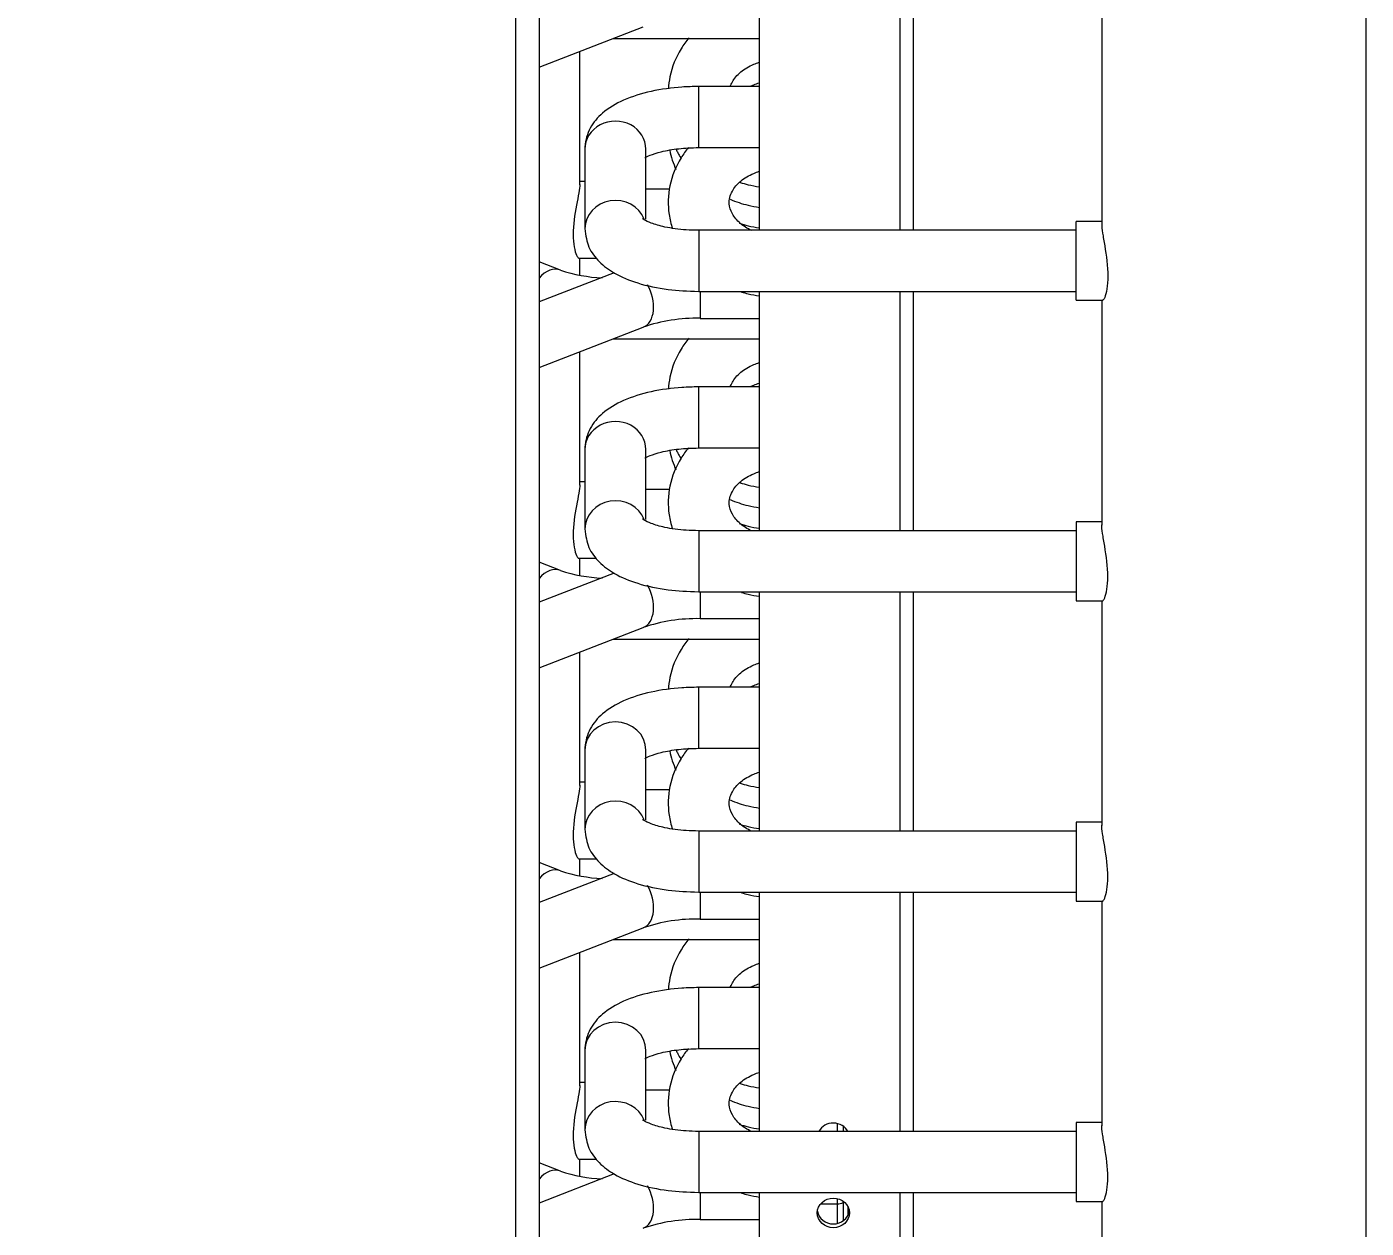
# Model space of a CAD drawing. Header units: millimetres. Extents: x 113490 to 142599, y -20467 to 115.
# Drawn here: x 137139.7 to 137348.7, y -6908.9 to -6721.5 of the extents above; entities that cross this region are included whole.
import ezdxf

# ---------------------------------------------------------------- set-up
doc = ezdxf.new("R2010")
doc.units = ezdxf.units.MM
doc.layers.add('DV2_0', color=7, linetype='Continuous')
doc.styles.get("Standard").update_dxf_attribs({"font": 'msyh.ttf'})
doc.dimstyles.new('ISO-25', dxfattribs={"dimtxt": 2.5, "dimasz": 2.5, "dimexe": 1.25, "dimexo": 0.625, "dimtad": 1, "dimtxsty": 'Standard', "dimcen": 2.5, "dimadec": 0, "dimazin": 0, "dimtfac": 1, "dimtmove": 0, "dimatfit": 3, "dimfxl": 1, "dimarcsym": 0})

# ---------------------------------------------------------------- blocks, each defined once
blk = doc.blocks.new('*D17')
at = {"color": 0, "lineweight": -2}
for p, q in [((137147.04, -5770.18), (136598.76, -5770.18)), ((136628.76, -5830.18), (136628.76, -8268.97)), ((137099.03, -8328.97), (136598.76, -8328.97))]:
    blk.add_line(p, q, dxfattribs=at)
at = {"color": 0}
for points in [[(136618.76, -5830.18), (136638.76, -5830.18), (136628.76, -5770.18)], [(136618.76, -8268.97), (136638.76, -8268.97), (136628.76, -8328.97)]]:
    blk.add_solid(points, dxfattribs=at)
at = {"layer": 'Defpoints', "color": 0}
for p in [(137148.04, -5770.18), (136628.76, -8328.97), (137100.03, -8328.97)]:
    blk.add_point(p, dxfattribs=at)
at = {"color": 0, "insert": (136582.93, -7049.57), "char_height": 50, "attachment_point": 5, "rotation": 90}
blk.add_mtext('2560', dxfattribs=at)

msp = doc.modelspace()

# ---------------------------------------------------------------- linework, layer by layer
at = {"layer": 'DV2_0', "color": 7, "linetype": 'Continuous', "lineweight": 20}
for p, q in [((137216.03, -7287.37), (137216.03, -6239.37)), ((137275.94, -6753.29), (137275.94, -6715.97)), ((137244.54, -6740.38), (137244.54, -6730.86)), ((137244.54, -6753.29), (137244.54, -6762.81)), ((137244.75, -6762.81), (137244.75, -6767.01)), ((137275.94, -6800.14), (137275.94, -6762.81)), ((137244.54, -6787.23), (137244.54, -6777.71)), ((137244.54, -6800.14), (137244.54, -6809.66)), ((137244.75, -6809.66), (137244.75, -6813.86)), ((137275.94, -6846.99), (137275.94, -6809.66)), ((137244.54, -6834.08), (137244.54, -6824.56)), ((137244.54, -6846.99), (137244.54, -6856.51)), ((137244.75, -6856.45), (137244.75, -6860.71)), ((137275.94, -6893.84), (137275.94, -6856.51)), ((137244.54, -6880.93), (137244.54, -6871.41)), ((137266.16, -6892.61), (137266.16, -6893.84)), ((137267.06, -6893.01), (137267.06, -6893.84)), ((137244.54, -6893.84), (137244.54, -6903.36)), ((137244.75, -6903.36), (137244.75, -6907.56)), ((137275.94, -6940.69), (137275.94, -6903.36)), ((137266.16, -6904.32), (137266.16, -6905.15)), ((137266.16, -6905.15), (137266.16, -6908.21)), ((137267.06, -6904.73), (137267.06, -6904.91)), ((137267.06, -6904.86), (137267.06, -6907.8)), ((137267.8, -6905.57), (137267.8, -6906.96))]:
    msp.add_line(p, q, dxfattribs=at)
at = {"layer": 'DV2_0', "color": 7, "linetype": 'Continuous', "lineweight": 15}
for p, q in [((137219.63, -6239.37), (137219.63, -7287.37)), ((137348.67, -7165.92), (137348.67, -6394.85)), ((137254.04, -6753.29), (137254.04, -6715.97)), ((137278.04, -6753.29), (137278.04, -6715.97)), ((137307.41, -6717.37), (137307.41, -6752.45)), ((137219.63, -6727.82), (137235.86, -6721.55)), ((137231.14, -6723.37), (137254.04, -6723.37)), ((137225.99, -6746.2), (137225.99, -6725.36)), ((137254.04, -6730.86), (137244.54, -6730.86)), ((137226.78, -6740.65), (137226.78, -6753.03)), ((137236.3, -6751.55), (137236.3, -6740.65)), ((137244.54, -6740.38), (137254.04, -6740.38)), ((137226.78, -6745.69), (137225.99, -6745.69)), ((137240.03, -6746.89), (137236.3, -6746.89)), ((137303.41, -6753.29), (137244.54, -6753.29)), ((137303.41, -6764.21), (137303.41, -6751.89)), ((137307.41, -6751.89), (137303.41, -6751.89)), ((137222.98, -6759.49), (137219.63, -6758.19)), ((137225.81, -6757.61), (137228.54, -6757.61)), ((137225.99, -6760.25), (137225.99, -6757.61)), ((137231.35, -6759.93), (137219.63, -6764.46)), ((137244.54, -6762.81), (137303.41, -6762.81)), ((137254.04, -6800.14), (137254.04, -6762.81)), ((137278.04, -6800.14), (137278.04, -6762.81)), ((137303.41, -6764.21), (137307.56, -6764.21)), ((137307.41, -6764.21), (137307.41, -6799.3)), ((137244.75, -6767.02), (137254.04, -6767.02)), ((137219.63, -6774.67), (137235.86, -6768.39)), ((137231.14, -6770.22), (137254.04, -6770.22)), ((137225.99, -6793.05), (137225.99, -6772.21)), ((137254.04, -6777.71), (137244.54, -6777.71)), ((137226.78, -6787.5), (137226.78, -6799.87)), ((137236.3, -6798.4), (137236.3, -6787.5)), ((137244.54, -6787.23), (137254.04, -6787.23)), ((137226.78, -6792.53), (137225.99, -6792.53)), ((137240.03, -6793.73), (137236.3, -6793.73)), ((137303.41, -6798.74), (137303.41, -6811.06)), ((137307.41, -6798.74), (137303.41, -6798.74)), ((137303.41, -6800.14), (137244.54, -6800.14)), ((137222.98, -6806.34), (137219.63, -6805.04)), ((137225.81, -6804.45), (137228.54, -6804.45)), ((137225.99, -6807.1), (137225.99, -6804.45)), ((137231.35, -6806.78), (137219.63, -6811.31)), ((137244.54, -6809.66), (137303.41, -6809.66)), ((137254.04, -6846.99), (137254.04, -6809.66)), ((137278.04, -6846.99), (137278.04, -6809.66)), ((137303.41, -6811.06), (137307.56, -6811.06)), ((137307.41, -6811.06), (137307.41, -6846.15)), ((137244.75, -6813.86), (137254.04, -6813.86)), ((137219.63, -6821.52), (137235.86, -6815.24)), ((137231.14, -6817.07), (137254.04, -6817.07)), ((137225.99, -6839.9), (137225.99, -6819.06)), ((137254.04, -6824.56), (137244.54, -6824.56)), ((137226.78, -6834.35), (137226.78, -6846.72)), ((137236.3, -6845.24), (137236.3, -6834.35)), ((137244.54, -6834.08), (137254.04, -6834.08)), ((137226.78, -6839.38), (137225.99, -6839.38)), ((137240.03, -6840.58), (137236.3, -6840.58)), ((137303.41, -6846.99), (137244.54, -6846.99)), ((137303.41, -6845.59), (137303.41, -6857.91)), ((137307.41, -6845.59), (137303.41, -6845.59)), ((137225.81, -6851.3), (137228.54, -6851.3)), ((137225.99, -6853.95), (137225.99, -6851.3)), ((137222.98, -6853.18), (137219.63, -6851.89)), ((137231.35, -6853.63), (137219.63, -6858.16)), ((137244.54, -6856.51), (137303.41, -6856.51)), ((137254.04, -6893.84), (137254.04, -6856.51)), ((137278.04, -6893.84), (137278.04, -6856.51)), ((137303.41, -6857.91), (137307.56, -6857.91)), ((137307.41, -6857.91), (137307.41, -6892.99)), ((137244.75, -6860.71), (137254.04, -6860.71)), ((137219.63, -6868.37), (137235.86, -6862.09)), ((137231.14, -6863.91), (137254.04, -6863.91)), ((137225.99, -6886.75), (137225.99, -6865.91)), ((137254.04, -6871.41), (137244.54, -6871.41)), ((137226.78, -6881.2), (137226.78, -6893.57)), ((137236.3, -6892.09), (137236.3, -6881.2)), ((137244.54, -6880.93), (137254.04, -6880.93)), ((137226.78, -6886.23), (137225.99, -6886.23)), ((137240.03, -6887.43), (137236.3, -6887.43)), ((137303.41, -6892.44), (137303.41, -6904.76)), ((137307.41, -6892.44), (137303.41, -6892.44)), ((137303.41, -6893.84), (137244.54, -6893.84)), ((137222.98, -6900.03), (137219.63, -6898.73)), ((137225.81, -6898.15), (137228.54, -6898.15)), ((137225.99, -6900.79), (137225.99, -6898.15)), ((137231.35, -6900.48), (137219.63, -6905.01)), ((137244.54, -6903.36), (137303.41, -6903.36)), ((137254.04, -6940.69), (137254.04, -6903.36)), ((137278.04, -6940.69), (137278.04, -6903.36)), ((137263.55, -6905.15), (137266.16, -6905.15)), ((137267.06, -6904.91), (137267.2, -6904.83)), ((137303.41, -6904.76), (137307.56, -6904.76)), ((137307.41, -6904.76), (137307.41, -6939.84)), ((137244.75, -6907.56), (137254.04, -6907.56))]:
    msp.add_line(p, q, dxfattribs=at)
for centre, radius, start, end in [((137230.33, -6737.9), 22.81, 251.2224, 267.8715), ((137244.23, -6792.99), 25.98, 88.8459, 108.784), ((137230.33, -6784.74), 22.81, 251.2224, 267.8715), ((137244.23, -6839.84), 25.98, 88.8459, 108.784), ((137230.33, -6831.59), 22.81, 251.2224, 267.8715), ((137244.23, -6886.69), 25.98, 88.8459, 108.784), ((137230.33, -6878.44), 22.81, 251.2224, 267.8715), ((137266.16, -6903.35), 1.8, 270, 300), ((137244.23, -6933.54), 25.98, 88.8459, 108.784)]:
    msp.add_arc(centre, radius, start, end, dxfattribs=at)
at = {"layer": 'DV2_0', "color": 7, "linetype": 'Continuous', "lineweight": 20}
for centre, major_axis, ratio, start_param, end_param in [((137231.54, -6740.65), (4.76, 0), 0.922201, 0, 3.141593), ((137231.54, -6753.03), (4.76, 0), 0.922201, 0.343904, 3.142373), ((137221.27, -6763.93), (1.72, 4.44), 0.652095, 0.002274, 1.044332), ((137234.14, -6763.95), (-1.72, 4.44), 0.652095, 3.141593, 4.956923), ((137231.54, -6787.5), (4.76, 0), 0.922201, 0, 3.141593), ((137231.54, -6799.87), (4.76, 0), 0.922201, 0.343904, 3.142373), ((137221.27, -6810.78), (1.72, 4.44), 0.652095, 0.002274, 1.044332), ((137234.14, -6810.8), (-1.72, 4.44), 0.652095, 3.141593, 4.956923), ((137231.54, -6834.35), (-4.76, 0), 0.922201, 3.141593, 6.283185), ((137231.54, -6846.72), (4.76, 0), 0.922201, 0.343904, 3.142373), ((137221.27, -6857.62), (1.72, 4.44), 0.652095, 0.002274, 1.044332), ((137234.14, -6857.65), (-1.72, 4.44), 0.652095, 3.141593, 4.956923), ((137231.54, -6881.2), (-4.76, 0), 0.922201, 3.141593, 6.283185), ((137231.54, -6893.57), (4.76, 0), 0.922201, 0.343904, 3.142373), ((137221.27, -6904.47), (1.72, 4.44), 0.652095, 0.002274, 1.044332), ((137234.14, -6904.5), (-1.72, 4.44), 0.652095, 3.141593, 4.956923)]:
    msp.add_ellipse(centre, major_axis=major_axis, ratio=ratio, start_param=start_param, end_param=end_param, dxfattribs=at)
at = {"layer": 'DV2_0', "color": 7, "linetype": 'Continuous', "lineweight": 15}
for centre, start_param, end_param in [((137265.54, -6894.84), 3.574225, 5.832848), ((137265.54, -6905.97), 0.126135, 3.015458)]:
    msp.add_ellipse(centre, major_axis=(-2.5, 0), ratio=0.922201, start_param=start_param, end_param=end_param, dxfattribs=at)
msp.add_ellipse((137265.54, -6906.55), major_axis=(-2.5, 0), ratio=0.922201, dxfattribs=at)
for points, knots in [([(137243.03, -6723.26), (137242.57, -6723.8), (137241.22, -6725.67), (137240.12, -6728.4), (137239.83, -6730.58), (137239.8, -6731.22)], [0.3069174, 0.3069174, 0.3069174, 0.3069174, 0.3494831, 0.4459674, 0.4853251, 0.4853251, 0.4853251, 0.4853251]), ([(137249.46, -6730.88), (137249.53, -6730.64), (137249.86, -6729.89), (137250.92, -6728.59), (137252.57, -6727.58), (137253.68, -6727.16), (137253.98, -6727.07)], [0.5784462, 0.5784462, 0.5784462, 0.5784462, 0.6319137, 0.7415815, 0.8416159, 0.877433, 0.877433, 0.877433, 0.877433]), ([(137252.6, -6730.83), (137252.77, -6730.75), (137253.21, -6730.54), (137253.68, -6730.37), (137253.98, -6730.27)], [0.81940406, 0.81940406, 0.81940406, 0.81940406, 0.84161594, 0.87743298, 0.87743298, 0.87743298, 0.87743298]), ([(137244.54, -6730.86), (137243.58, -6730.88), (137241.19, -6730.94), (137236.94, -6731.53), (137232.76, -6732.84), (137229.61, -6734.71), (137227.48, -6737.17), (137226.8, -6739.41), (137226.78, -6740.5), (137226.78, -6740.65)], [0, 0, 0, 0, 0.101387, 0.296206, 0.497747, 0.688376, 0.837063, 0.980889, 1, 1, 1, 1]), ([(137236.14, -6741.96), (137236.34, -6741.85), (137237, -6741.53), (137238.73, -6740.97), (137241.43, -6740.49), (137243.38, -6740.42), (137244.54, -6740.38)], [0.4017403, 0.4017403, 0.4017403, 0.4017403, 0.5031522, 0.6482988, 0.8218399, 1, 1, 1, 1]), ([(137242.95, -6740.36), (137242.53, -6740.88), (137241.2, -6742.72), (137239.78, -6746.23), (137239.67, -6750.1), (137240.2, -6752.3), (137240.44, -6753.01)], [0.3092504, 0.3092504, 0.3092504, 0.3092504, 0.3494831, 0.4459674, 0.5389954, 0.5853099, 0.5853099, 0.5853099, 0.5853099]), ([(137241.01, -6740.65), (137241.1, -6740.83), (137241.32, -6741.28), (137241.57, -6741.73), (137241.73, -6741.99)], [0.61722618, 0.61722618, 0.61722618, 0.61722618, 0.62957248, 0.64819209, 0.64819209, 0.64819209, 0.64819209]), ([(137252.77, -6753.32), (137252.1, -6753), (137250.84, -6752.18), (137249.61, -6750.65), (137249.16, -6749.01), (137249.48, -6747.38), (137250.92, -6745.61), (137252.57, -6744.59), (137253.68, -6744.18), (137253.98, -6744.08)], [0.1731502, 0.1731502, 0.1731502, 0.1731502, 0.2625505, 0.3669927, 0.4836914, 0.6319137, 0.7415815, 0.8416159, 0.877433, 0.877433, 0.877433, 0.877433]), ([(137225.99, -6746.15), (137225.99, -6746.76), (137225.74, -6747.96), (137225.2, -6750.82), (137224.94, -6752.49), (137224.94, -6753.95)], [0.75, 0.75, 0.75, 0.75, 0.875, 0.875, 1, 1, 1, 1]), ([(137250.98, -6745.82), (137251.4, -6745.96), (137252.41, -6746.24), (137253.41, -6746.42), (137254.02, -6746.51)], [0.88043186, 0.88043186, 0.88043186, 0.88043186, 0.90550173, 0.94079577, 0.94079577, 0.94079577, 0.94079577]), ([(137249.43, -6748.45), (137250.35, -6748.83), (137251.88, -6749.35), (137253.41, -6749.63), (137254.02, -6749.71)], [0.8490829, 0.8490829, 0.8490829, 0.8490829, 0.90550173, 0.94079577, 0.94079577, 0.94079577, 0.94079577]), ([(137226.78, -6753.03), (137226.91, -6754.12), (137227.18, -6755.95), (137229, -6758.36), (137231.5, -6760.18), (137235.01, -6761.64), (137239.63, -6762.63), (137242.77, -6762.76), (137244.54, -6762.81)], [0, 0, 0, 0, 0.140236, 0.276901, 0.426209, 0.609858, 0.812983, 1, 1, 1, 1]), ([(137244.54, -6753.29), (137243.82, -6753.28), (137242.09, -6753.24), (137239.32, -6752.86), (137237.11, -6752.21), (137235.98, -6751.65), (137235.77, -6751.46), (137235.77, -6751.47)], [0, 0, 0, 0, 0.110607, 0.3123185, 0.4783978, 0.6148656, 0.7250081, 0.7250081, 0.7250081, 0.7250081]), ([(137250.86, -6752.19), (137251.32, -6752.34), (137252.37, -6752.64), (137253.41, -6752.83), (137254.02, -6752.91)], [0.8780246, 0.8780246, 0.8780246, 0.8780246, 0.90550173, 0.94079577, 0.94079577, 0.94079577, 0.94079577]), ([(137307.41, -6752.37), (137307.41, -6752.68), (137307.46, -6753.15), (137307.63, -6754.29), (137307.75, -6754.98), (137308.12, -6757.21), (137308.35, -6758.94), (137308.35, -6761.93), (137308.12, -6763.15), (137307.75, -6764.06), (137307.64, -6764.21), (137307.55, -6764.21)], [0.5000642, 0.5000642, 0.5000642, 0.5000642, 0.5625, 0.5625, 0.625, 0.625, 0.75, 0.75, 0.875, 0.875, 0.9373302, 0.9373302, 0.9373302, 0.9373302]), ([(137224.94, -6753.95), (137224.94, -6755.42), (137225.2, -6756.58), (137225.61, -6757.45), (137225.73, -6757.6), (137225.83, -6757.6)], [0, 0, 0, 0, 0.125, 0.125, 0.1870962, 0.1870962, 0.1870962, 0.1870962]), ([(137251.23, -6762.92), (137251.57, -6763.02), (137252.49, -6763.27), (137253.41, -6763.44), (137254.02, -6763.52)], [0.8855521, 0.8855521, 0.8855521, 0.8855521, 0.90550173, 0.94079577, 0.94079577, 0.94079577, 0.94079577]), ([(137243.03, -6770.11), (137242.57, -6770.65), (137241.22, -6772.51), (137240.12, -6775.24), (137239.83, -6777.43), (137239.8, -6778.06)], [0.3069174, 0.3069174, 0.3069174, 0.3069174, 0.3494831, 0.4459674, 0.4853251, 0.4853251, 0.4853251, 0.4853251]), ([(137249.46, -6777.73), (137249.53, -6777.49), (137249.86, -6776.74), (137250.92, -6775.44), (137252.57, -6774.42), (137253.68, -6774.01), (137253.98, -6773.92)], [0.5784462, 0.5784462, 0.5784462, 0.5784462, 0.6319137, 0.7415815, 0.8416159, 0.877433, 0.877433, 0.877433, 0.877433]), ([(137244.54, -6777.71), (137243.58, -6777.73), (137241.19, -6777.78), (137236.94, -6778.38), (137232.76, -6779.69), (137229.61, -6781.56), (137227.48, -6784.02), (137226.8, -6786.26), (137226.78, -6787.35), (137226.78, -6787.5)], [0, 0, 0, 0, 0.101387, 0.296206, 0.497747, 0.688376, 0.837063, 0.980889, 1, 1, 1, 1]), ([(137252.6, -6777.67), (137252.77, -6777.59), (137253.21, -6777.39), (137253.68, -6777.22), (137253.98, -6777.12)], [0.81940406, 0.81940406, 0.81940406, 0.81940406, 0.84161594, 0.87743298, 0.87743298, 0.87743298, 0.87743298]), ([(137236.14, -6788.81), (137236.34, -6788.7), (137237, -6788.37), (137238.73, -6787.82), (137241.43, -6787.33), (137243.38, -6787.27), (137244.54, -6787.23)], [0.4017403, 0.4017403, 0.4017403, 0.4017403, 0.5031522, 0.6482988, 0.8218399, 1, 1, 1, 1]), ([(137242.95, -6787.21), (137242.53, -6787.73), (137241.2, -6789.56), (137239.78, -6793.08), (137239.67, -6796.94), (137240.2, -6799.14), (137240.44, -6799.86)], [0.3092504, 0.3092504, 0.3092504, 0.3092504, 0.3494831, 0.4459674, 0.5389954, 0.5853099, 0.5853099, 0.5853099, 0.5853099]), ([(137241.01, -6787.49), (137241.1, -6787.68), (137241.32, -6788.13), (137241.57, -6788.57), (137241.73, -6788.84)], [0.61722618, 0.61722618, 0.61722618, 0.61722618, 0.62957248, 0.64819209, 0.64819209, 0.64819209, 0.64819209]), ([(137252.77, -6800.17), (137252.1, -6799.85), (137250.84, -6799.03), (137249.61, -6797.5), (137249.16, -6795.86), (137249.48, -6794.23), (137250.92, -6792.45), (137252.57, -6791.44), (137253.68, -6791.03), (137253.98, -6790.93)], [0.1731502, 0.1731502, 0.1731502, 0.1731502, 0.2625505, 0.3669927, 0.4836914, 0.6319137, 0.7415815, 0.8416159, 0.877433, 0.877433, 0.877433, 0.877433]), ([(137225.99, -6793), (137225.99, -6793.61), (137225.74, -6794.81), (137225.2, -6797.67), (137224.94, -6799.33), (137224.94, -6800.8)], [0.75, 0.75, 0.75, 0.75, 0.875, 0.875, 1, 1, 1, 1]), ([(137250.98, -6792.67), (137251.4, -6792.8), (137252.41, -6793.09), (137253.41, -6793.27), (137254.02, -6793.36)], [0.88043186, 0.88043186, 0.88043186, 0.88043186, 0.90550173, 0.94079577, 0.94079577, 0.94079577, 0.94079577]), ([(137249.43, -6795.29), (137250.35, -6795.68), (137251.88, -6796.2), (137253.41, -6796.47), (137254.02, -6796.56)], [0.8490829, 0.8490829, 0.8490829, 0.8490829, 0.90550173, 0.94079577, 0.94079577, 0.94079577, 0.94079577]), ([(137244.54, -6800.14), (137243.82, -6800.13), (137242.09, -6800.09), (137239.32, -6799.71), (137237.11, -6799.06), (137235.98, -6798.5), (137235.77, -6798.31), (137235.77, -6798.32)], [0, 0, 0, 0, 0.110607, 0.3123185, 0.4783978, 0.6148656, 0.7250081, 0.7250081, 0.7250081, 0.7250081]), ([(137250.86, -6799.04), (137251.32, -6799.19), (137252.37, -6799.49), (137253.41, -6799.68), (137254.02, -6799.76)], [0.8780246, 0.8780246, 0.8780246, 0.8780246, 0.90550173, 0.94079577, 0.94079577, 0.94079577, 0.94079577]), ([(137307.55, -6811.06), (137307.64, -6811.06), (137307.75, -6810.9), (137308.12, -6810), (137308.35, -6808.78), (137308.35, -6805.8), (137308.12, -6804.06), (137307.75, -6801.83), (137307.63, -6801.14), (137307.46, -6800), (137307.41, -6799.53), (137307.41, -6799.22), (137307.41, -6799.22), (137307.41, -6799.22)], [0.0626912, 0.0626912, 0.0626912, 0.0626912, 0.125, 0.125, 0.25, 0.25, 0.375, 0.375, 0.4375, 0.4375, 0.5, 0.5, 0.5000642, 0.5000642, 0.5000642, 0.5000642]), ([(137224.94, -6800.8), (137224.94, -6802.26), (137225.2, -6803.43), (137225.61, -6804.3), (137225.73, -6804.45), (137225.83, -6804.45)], [0, 0, 0, 0, 0.125, 0.125, 0.1870962, 0.1870962, 0.1870962, 0.1870962]), ([(137226.78, -6799.87), (137226.91, -6800.96), (137227.18, -6802.79), (137229, -6805.21), (137231.5, -6807.03), (137235.01, -6808.49), (137239.63, -6809.48), (137242.77, -6809.61), (137244.54, -6809.66)], [0, 0, 0, 0, 0.140236, 0.276901, 0.426209, 0.609858, 0.812983, 1, 1, 1, 1]), ([(137251.23, -6809.77), (137251.57, -6809.87), (137252.49, -6810.12), (137253.41, -6810.29), (137254.02, -6810.37)], [0.8855521, 0.8855521, 0.8855521, 0.8855521, 0.90550173, 0.94079577, 0.94079577, 0.94079577, 0.94079577]), ([(137243.03, -6816.95), (137242.57, -6817.5), (137241.22, -6819.36), (137240.12, -6822.09), (137239.83, -6824.28), (137239.8, -6824.91)], [0.3069174, 0.3069174, 0.3069174, 0.3069174, 0.3494831, 0.4459674, 0.4853251, 0.4853251, 0.4853251, 0.4853251]), ([(137249.46, -6824.58), (137249.53, -6824.34), (137249.86, -6823.59), (137250.92, -6822.29), (137252.57, -6821.27), (137253.68, -6820.86), (137253.98, -6820.76)], [0.5784462, 0.5784462, 0.5784462, 0.5784462, 0.6319137, 0.7415815, 0.8416159, 0.877433, 0.877433, 0.877433, 0.877433]), ([(137252.6, -6824.52), (137252.77, -6824.44), (137253.21, -6824.24), (137253.68, -6824.06), (137253.98, -6823.97)], [0.81940406, 0.81940406, 0.81940406, 0.81940406, 0.84161594, 0.87743298, 0.87743298, 0.87743298, 0.87743298]), ([(137244.54, -6824.56), (137243.58, -6824.58), (137241.19, -6824.63), (137236.94, -6825.23), (137232.76, -6826.54), (137229.61, -6828.41), (137227.48, -6830.87), (137226.8, -6833.11), (137226.78, -6834.2), (137226.78, -6834.35)], [0, 0, 0, 0, 0.101387, 0.296206, 0.497747, 0.688376, 0.837063, 0.980889, 1, 1, 1, 1]), ([(137236.14, -6835.66), (137236.34, -6835.55), (137237, -6835.22), (137238.73, -6834.67), (137241.43, -6834.18), (137243.38, -6834.11), (137244.54, -6834.08)], [0.4017403, 0.4017403, 0.4017403, 0.4017403, 0.5031522, 0.6482988, 0.8218399, 1, 1, 1, 1]), ([(137242.95, -6834.06), (137242.53, -6834.57), (137241.2, -6836.41), (137239.78, -6839.93), (137239.67, -6843.79), (137240.2, -6845.99), (137240.44, -6846.71)], [0.3092504, 0.3092504, 0.3092504, 0.3092504, 0.3494831, 0.4459674, 0.5389954, 0.5853099, 0.5853099, 0.5853099, 0.5853099]), ([(137241.01, -6834.34), (137241.1, -6834.52), (137241.32, -6834.98), (137241.57, -6835.42), (137241.73, -6835.68)], [0.61722618, 0.61722618, 0.61722618, 0.61722618, 0.62957248, 0.64819209, 0.64819209, 0.64819209, 0.64819209]), ([(137252.77, -6847.02), (137252.1, -6846.7), (137250.84, -6845.88), (137249.61, -6844.35), (137249.16, -6842.7), (137249.48, -6841.08), (137250.92, -6839.3), (137252.57, -6838.29), (137253.68, -6837.88), (137253.98, -6837.78)], [0.1731502, 0.1731502, 0.1731502, 0.1731502, 0.2625505, 0.3669927, 0.4836914, 0.6319137, 0.7415815, 0.8416159, 0.877433, 0.877433, 0.877433, 0.877433]), ([(137225.99, -6839.85), (137225.99, -6840.45), (137225.74, -6841.66), (137225.2, -6844.52), (137224.94, -6846.18), (137224.94, -6847.65)], [0.75, 0.75, 0.75, 0.75, 0.875, 0.875, 1, 1, 1, 1]), ([(137250.98, -6839.52), (137251.4, -6839.65), (137252.41, -6839.94), (137253.41, -6840.12), (137254.02, -6840.2)], [0.88043186, 0.88043186, 0.88043186, 0.88043186, 0.90550173, 0.94079577, 0.94079577, 0.94079577, 0.94079577]), ([(137249.43, -6842.14), (137250.35, -6842.53), (137251.88, -6843.05), (137253.41, -6843.32), (137254.02, -6843.41)], [0.8490829, 0.8490829, 0.8490829, 0.8490829, 0.90550173, 0.94079577, 0.94079577, 0.94079577, 0.94079577]), ([(137244.54, -6846.99), (137243.82, -6846.98), (137242.09, -6846.94), (137239.32, -6846.56), (137237.11, -6845.91), (137235.98, -6845.35), (137235.77, -6845.16), (137235.77, -6845.17)], [0, 0, 0, 0, 0.110607, 0.3123185, 0.4783978, 0.6148656, 0.7250081, 0.7250081, 0.7250081, 0.7250081]), ([(137226.78, -6846.72), (137226.91, -6847.81), (137227.18, -6849.64), (137229, -6852.05), (137231.5, -6853.88), (137235.01, -6855.34), (137239.63, -6856.32), (137242.77, -6856.46), (137244.54, -6856.51)], [0, 0, 0, 0, 0.140236, 0.276901, 0.426209, 0.609858, 0.812983, 1, 1, 1, 1]), ([(137250.86, -6845.89), (137251.32, -6846.04), (137252.37, -6846.34), (137253.41, -6846.53), (137254.02, -6846.61)], [0.8780246, 0.8780246, 0.8780246, 0.8780246, 0.90550173, 0.94079577, 0.94079577, 0.94079577, 0.94079577]), ([(137307.55, -6857.9), (137307.64, -6857.91), (137307.75, -6857.75), (137308.12, -6856.85), (137308.35, -6855.63), (137308.35, -6852.64), (137308.12, -6850.91), (137307.75, -6848.67), (137307.63, -6847.99), (137307.46, -6846.85), (137307.41, -6846.38), (137307.41, -6846.07), (137307.41, -6846.07), (137307.41, -6846.07)], [0.0626912, 0.0626912, 0.0626912, 0.0626912, 0.125, 0.125, 0.25, 0.25, 0.375, 0.375, 0.4375, 0.4375, 0.5, 0.5, 0.5000642, 0.5000642, 0.5000642, 0.5000642]), ([(137224.94, -6847.65), (137224.94, -6849.11), (137225.2, -6850.27), (137225.61, -6851.15), (137225.73, -6851.3), (137225.83, -6851.3)], [0, 0, 0, 0, 0.125, 0.125, 0.1870962, 0.1870962, 0.1870962, 0.1870962]), ([(137251.23, -6856.61), (137251.57, -6856.72), (137252.49, -6856.97), (137253.41, -6857.13), (137254.02, -6857.22)], [0.8855521, 0.8855521, 0.8855521, 0.8855521, 0.90550173, 0.94079577, 0.94079577, 0.94079577, 0.94079577]), ([(137243.03, -6863.8), (137242.57, -6864.34), (137241.22, -6866.21), (137240.12, -6868.94), (137239.83, -6871.12), (137239.8, -6871.76)], [0.3069174, 0.3069174, 0.3069174, 0.3069174, 0.3494831, 0.4459674, 0.4853251, 0.4853251, 0.4853251, 0.4853251]), ([(137249.46, -6871.42), (137249.53, -6871.18), (137249.86, -6870.44), (137250.92, -6869.13), (137252.57, -6868.12), (137253.68, -6867.71), (137253.98, -6867.61)], [0.5784462, 0.5784462, 0.5784462, 0.5784462, 0.6319137, 0.7415815, 0.8416159, 0.877433, 0.877433, 0.877433, 0.877433]), ([(137244.54, -6871.41), (137243.58, -6871.42), (137241.19, -6871.48), (137236.94, -6872.08), (137232.76, -6873.39), (137229.61, -6875.25), (137227.48, -6877.72), (137226.8, -6879.96), (137226.78, -6881.05), (137226.78, -6881.2)], [0, 0, 0, 0, 0.101387, 0.296206, 0.497747, 0.688376, 0.837063, 0.980889, 1, 1, 1, 1]), ([(137252.6, -6871.37), (137252.77, -6871.29), (137253.21, -6871.09), (137253.68, -6870.91), (137253.98, -6870.81)], [0.81940406, 0.81940406, 0.81940406, 0.81940406, 0.84161594, 0.87743298, 0.87743298, 0.87743298, 0.87743298]), ([(137236.14, -6882.51), (137236.34, -6882.39), (137237, -6882.07), (137238.73, -6881.51), (137241.43, -6881.03), (137243.38, -6880.96), (137244.54, -6880.93)], [0.4017403, 0.4017403, 0.4017403, 0.4017403, 0.5031522, 0.6482988, 0.8218399, 1, 1, 1, 1]), ([(137242.95, -6880.91), (137242.53, -6881.42), (137241.2, -6883.26), (137239.78, -6886.78), (137239.67, -6890.64), (137240.2, -6892.84), (137240.44, -6893.55)], [0.3092504, 0.3092504, 0.3092504, 0.3092504, 0.3494831, 0.4459674, 0.5389954, 0.5853099, 0.5853099, 0.5853099, 0.5853099]), ([(137241.01, -6881.19), (137241.1, -6881.37), (137241.32, -6881.83), (137241.57, -6882.27), (137241.73, -6882.53)], [0.61722618, 0.61722618, 0.61722618, 0.61722618, 0.62957248, 0.64819209, 0.64819209, 0.64819209, 0.64819209]), ([(137252.77, -6893.86), (137252.1, -6893.55), (137250.84, -6892.73), (137249.61, -6891.19), (137249.16, -6889.55), (137249.48, -6887.92), (137250.92, -6886.15), (137252.57, -6885.13), (137253.68, -6884.72), (137253.98, -6884.63)], [0.1731502, 0.1731502, 0.1731502, 0.1731502, 0.2625505, 0.3669927, 0.4836914, 0.6319137, 0.7415815, 0.8416159, 0.877433, 0.877433, 0.877433, 0.877433]), ([(137225.99, -6886.69), (137225.99, -6887.3), (137225.74, -6888.5), (137225.2, -6891.36), (137224.94, -6893.03), (137224.94, -6894.49)], [0.75, 0.75, 0.75, 0.75, 0.875, 0.875, 1, 1, 1, 1]), ([(137250.98, -6886.37), (137251.4, -6886.5), (137252.41, -6886.79), (137253.41, -6886.97), (137254.02, -6887.05)], [0.88043186, 0.88043186, 0.88043186, 0.88043186, 0.90550173, 0.94079577, 0.94079577, 0.94079577, 0.94079577]), ([(137249.43, -6888.99), (137250.35, -6889.38), (137251.88, -6889.89), (137253.41, -6890.17), (137254.02, -6890.25)], [0.8490829, 0.8490829, 0.8490829, 0.8490829, 0.90550173, 0.94079577, 0.94079577, 0.94079577, 0.94079577]), ([(137244.54, -6893.84), (137243.82, -6893.83), (137242.09, -6893.79), (137239.32, -6893.4), (137237.11, -6892.76), (137235.98, -6892.2), (137235.77, -6892.01), (137235.77, -6892.01)], [0, 0, 0, 0, 0.110607, 0.3123185, 0.4783978, 0.6148656, 0.7250081, 0.7250081, 0.7250081, 0.7250081]), ([(137250.86, -6892.73), (137251.32, -6892.88), (137252.37, -6893.19), (137253.41, -6893.37), (137254.02, -6893.46)], [0.8780246, 0.8780246, 0.8780246, 0.8780246, 0.90550173, 0.94079577, 0.94079577, 0.94079577, 0.94079577]), ([(137307.55, -6904.75), (137307.64, -6904.75), (137307.75, -6904.6), (137308.12, -6903.69), (137308.35, -6902.47), (137308.35, -6899.49), (137308.12, -6897.75), (137307.75, -6895.52), (137307.63, -6894.84), (137307.46, -6893.7), (137307.41, -6893.23), (137307.41, -6892.92), (137307.41, -6892.92), (137307.41, -6892.92)], [0.0626912, 0.0626912, 0.0626912, 0.0626912, 0.125, 0.125, 0.25, 0.25, 0.375, 0.375, 0.4375, 0.4375, 0.5, 0.5, 0.5000642, 0.5000642, 0.5000642, 0.5000642]), ([(137224.94, -6894.49), (137224.94, -6895.96), (137225.2, -6897.12), (137225.61, -6898), (137225.73, -6898.14), (137225.83, -6898.14)], [0, 0, 0, 0, 0.125, 0.125, 0.1870962, 0.1870962, 0.1870962, 0.1870962]), ([(137226.78, -6893.57), (137226.91, -6894.66), (137227.18, -6896.49), (137229, -6898.9), (137231.5, -6900.73), (137235.01, -6902.19), (137239.63, -6903.17), (137242.77, -6903.3), (137244.54, -6903.36)], [0, 0, 0, 0, 0.140236, 0.276901, 0.426209, 0.609858, 0.812983, 1, 1, 1, 1]), ([(137251.23, -6903.46), (137251.57, -6903.56), (137252.49, -6903.82), (137253.41, -6903.98), (137254.02, -6904.07)], [0.8855521, 0.8855521, 0.8855521, 0.8855521, 0.90550173, 0.94079577, 0.94079577, 0.94079577, 0.94079577])]:
    msp.add_open_spline(points, degree=3, knots=knots, dxfattribs=at)
for points in [[(137240.02, -6740.8), (137240.22, -6741.83), (137240.55, -6742.84), (137240.99, -6743.8)], [(137240.02, -6787.65), (137240.22, -6788.68), (137240.55, -6789.69), (137240.99, -6790.65)], [(137240.02, -6834.5), (137240.22, -6835.53), (137240.55, -6836.53), (137240.99, -6837.49)], [(137240.02, -6881.35), (137240.22, -6882.37), (137240.55, -6883.38), (137240.99, -6884.34)]]:
    msp.add_open_spline(points, degree=3, dxfattribs=at)

# ---------------------------------------------------------------- dimensions: what is measured, and where the dimension line sits
at = {"color": 1}
dim = msp.add_linear_dim(base=(136628.76, -8328.97), p1=(137148.04, -5770.18), p2=(137100.03, -8328.97), angle=90, text='2560', dimstyle='ISO-25', override={"dimtxt": 50, "dimasz": 60, "dimexe": 30, "dimexo": 1, "dimgap": 20, "dimdec": 0}, dxfattribs=at)
dim.commit()
dim.dimension.update_dxf_attribs({"geometry": '*D17', "text_midpoint": (136582.93, -7049.57)})

doc.saveas('drawing.dxf')
